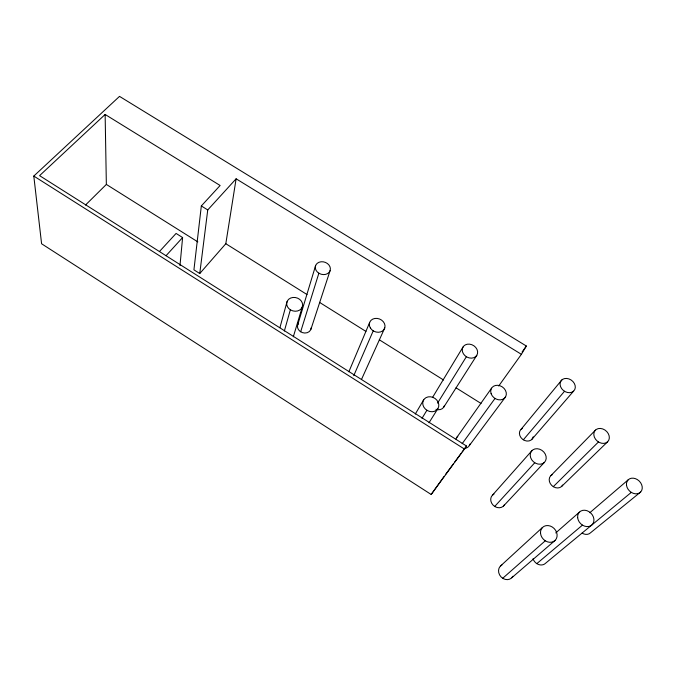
<?xml version="1.0" encoding="UTF-8"?>
<svg xmlns="http://www.w3.org/2000/svg" width="676" height="676" viewBox="0 0 676 676"><rect width="100%" height="100%" fill="white"/><g stroke="black" fill="none" stroke-linecap="round" stroke-linejoin="round"><path stroke-width="1.01" d="M179.985 265.575L182.605 237.538L176.081 233.431L159.435 251.54M201.33 205.952L193.927 269.842L199.758 273.535L225.809 243.715L236.118 178.802L521.39 354.317L526.351 346.027L119.517 96.381L33.8 176.064L41.591 243.766L431.17 494.477L466.558 446.05L39.588 175.642L105.135 114.464L220.123 185.494L201.33 205.952L207.743 209.94L199.758 273.535M279.915 327.699L287.046 301.614M284.359 331.012L290.359 309.785M293.316 336.8L302.29 306.972A8.087 6.811 16.3 0 0 292.894 297.465A8.087 6.811 16.3 0 0 288.787 308.526A8.087 6.811 16.3 0 0 302.29 306.972M297.761 324.666L315.608 265.592M300.659 331.789L318.861 273.205M310.918 329.288L330.082 270.679A7.673 6.295 17.8 0 0 321.066 261.773A7.673 6.295 17.8 0 0 317.357 272.031A7.673 6.295 17.8 0 0 330.082 270.679M348.85 371.8L369.603 322.629M353.751 375.679L373.22 330.834M361.457 379.54L384.754 327.953M415.275 414.075L423.717 399.753M431.17 494.477L444.14 476.377M432.488 397.522L463.102 346.864M422.001 418.343L426.911 410.264M437.566 403.124L466.372 356.717M429.006 422.77L437.862 408.676A8.357 7.157 31.3 0 0 430.544 396.787A8.357 7.157 31.3 0 0 423.92 407.265A8.357 7.157 31.3 0 0 437.862 408.676M443.794 407.087L476.8 355.339A8.053 6.633 30.4 0 0 469.558 344.152A8.053 6.633 30.4 0 0 463.449 353.878A8.053 6.633 30.4 0 0 476.8 355.339M456.689 437.609L491.545 388.201M522.1 351.985L526.351 346.027M498.711 385.996L521.39 354.317M462.156 443.701L495.018 398.443M445.391 474.687L453.486 463.736M454.728 462.054L460.956 453.63M462.198 451.94L466.558 446.05M469.313 445.602L505.538 396.922M521.12 429.243L561.824 379.937M523.342 439.806L564.511 391.286M531.649 439.603L573.586 391.15A8.163 6.523 36.4 0 0 568.93 378.915A8.163 6.523 36.4 0 0 560.556 386.613A8.163 6.523 36.4 0 0 573.586 391.15M492.55 495.069L532.13 450.436M166.034 255.722L182.605 237.538M207.743 209.94L236.118 178.802M494.705 506.451L534.767 462.756M503.426 506.104L544.324 462.468A8.577 7.123 40 0 0 539.625 449.21A8.577 7.123 40 0 0 530.677 457.728A8.577 7.123 40 0 0 544.324 462.468M550.856 475.642L595.514 430.071M85.522 205.031L106.352 184.421L105.135 114.464M553.281 486.669L598.471 441.969M561.697 486.374L607.673 441.732A8.433 6.735 40.3 0 0 602.696 428.914A8.433 6.735 40.3 0 0 594.356 437.102A8.433 6.735 40.3 0 0 607.673 441.732M500.426 566.074L542.465 527.474M502.707 578.284L545.27 540.792M555.731 532.933L579.459 512.112M511.724 577.794L555.19 540.327M589.827 512.712L628.097 479.909M536.82 563.632L582.458 525.117M631.316 492.373L545.65 563.176A8.053 6.828 48.3 0 1 538.671 564.544A8.053 6.828 48.3 0 1 533.026 558.765M640.645 492.027L590.63 532.705A7.875 6.49 46.3 0 1 582.104 533.094M225.809 243.715L307.014 294.542M319.511 302.358L365.919 331.409M379.304 339.783L443.557 379.996M456.047 387.821L481.042 403.462M106.352 184.421L197.84 241.898M33.8 176.064L464.674 449.202M311.214 327.767A6.971 5.94 17.5 0 1 302.29 332.584A6.971 5.94 17.5 0 1 298.513 323.305M444.436 405.592A7.309 6.236 31.6 0 1 435.961 409.31M469.947 444.039A7.47 6.405 35.9 0 1 465.122 448.332M456.047 439.163A7.47 6.405 35.9 0 1 457.762 436.333M533.203 436.806A7.411 6.143 38.1 0 1 522.556 439.256A7.411 6.143 38.1 0 1 522.472 428.347M504.482 504.727A7.749 6.65 42.4 0 1 493.142 505.183A7.749 6.65 42.4 0 1 493.987 494.08M562.685 485.038A7.63 6.321 42.3 0 1 551.734 485.436A7.63 6.321 42.3 0 1 552.207 474.687M512.814 576.298A8.146 7.039 49.4 0 1 501.085 576.941A8.146 7.039 49.4 0 1 501.905 564.992M370.38 328.004A8.036 6.735 23.3 0 0 383.976 329.533A8.036 6.735 23.3 0 0 377.157 318.413A8.036 6.735 23.3 0 0 370.38 328.004M491.106 393.677A8.247 6.828 34.2 0 0 504.397 398.291A8.247 6.828 34.2 0 0 500.071 385.785A8.247 6.828 34.2 0 0 491.106 393.677M626.508 485.258A8.72 6.937 44 0 0 639.183 493.125A8.72 6.937 44 0 0 637.358 479.588A8.72 6.937 44 0 0 626.508 485.258M577.667 517.715A8.94 7.343 45.6 0 0 590.604 525.852A8.94 7.343 45.6 0 0 589.083 511.707A8.94 7.343 45.6 0 0 577.667 517.715M540.521 533.22A9.041 7.605 46.4 0 0 553.585 541.518A9.041 7.605 46.4 0 0 552.309 527.035A9.041 7.605 46.4 0 0 540.521 533.22"/></g></svg>
